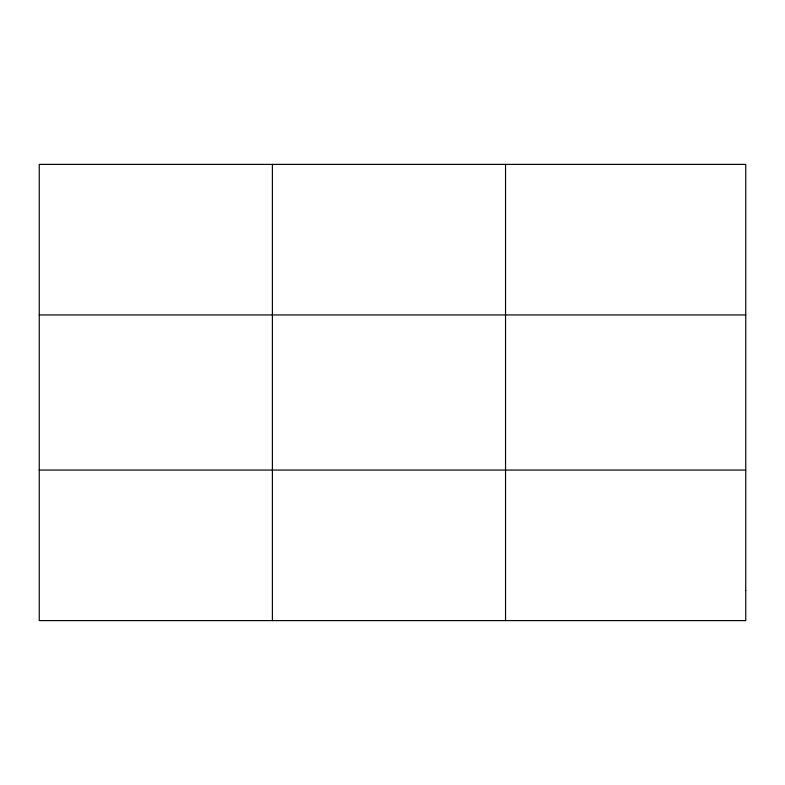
<?xml version="1.0" encoding="UTF-8"?>
<svg xmlns="http://www.w3.org/2000/svg" width="785" height="785" viewBox="0 0 785 785"><rect width="100%" height="100%" fill="white"/><g stroke="black" fill="none" stroke-linecap="round" stroke-linejoin="round"><path stroke-width="1.18" d="M272.395 620.611L272.395 164.389M505.54 620.611L505.54 164.389M39.25 314.942L745.75 314.942M39.25 470.058L745.75 470.058M745.75 590.506L745.75 620.611L39.25 620.611L39.25 164.389L745.75 164.389L745.75 590.506"/></g></svg>
